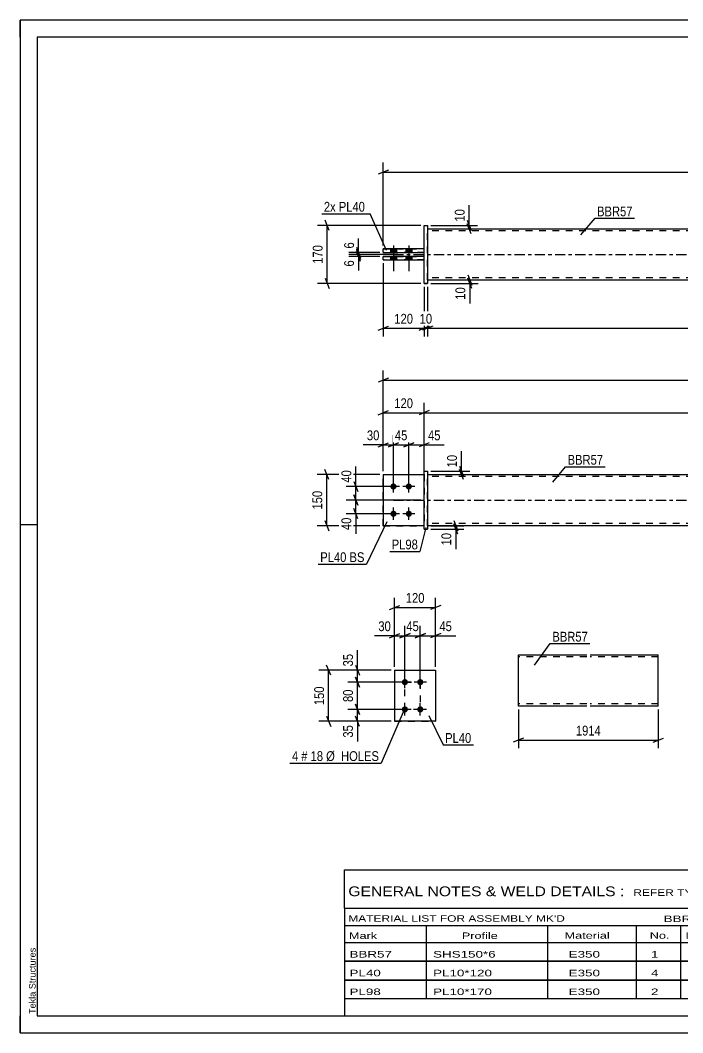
# Model space of a CAD drawing. Header units: millimetres. Extents: x 0 to 420, y 0 to 297.
# Drawn here: x 0 to 194.2, y 0 to 297 of the extents above; entities that cross this region are included whole.
import ezdxf

# ---------------------------------------------------------------- set-up
doc = ezdxf.new("R2010")
doc.units = ezdxf.units.MM
doc.linetypes.add('DXK_LINE_DOT2', pattern=[3.9198, 1.9599, -1.9599])
doc.linetypes.add('DXK_LINE_DOT3', pattern=[5.9187, 2.979, -0.9799, 0.9799, -0.9799])
doc.styles.add('Arial', font='ARIAL.TTF', dxfattribs={"height": 0.2})
doc.styles.add('Arial Narrow', font='ARIALN.TTF', dxfattribs={"height": 0.2})

# ---------------------------------------------------------------- blocks, each defined once
blk = doc.blocks.new('Unknown-580605349-1163')
at = {"color": 5, "linetype": 'Continuous'}
for p, q in [((420, 297), (0, 297)), ((0, 297), (0, 0)), ((0, 292), (0, 297)), ((415, 292), (5, 292)), ((5, 292), (5, 5)), ((5, 149), (0, 149)), ((0, 0), (0, 5)), ((5, 5), (415, 5)), ((0, 0), (420, 0))]:
    blk.add_line(p, q, dxfattribs=at)
at = {"color": 174, "linetype": 'Continuous', "style": 'Arial'}
blk.add_text('Tekla Structures', height=1.9102, rotation=90, dxfattribs=at).set_placement((4.5, 5.5))
blk = doc.blocks.new('Part-580605349-1818 - 1791')
at = {"color": 2, "linetype": 'Continuous'}
for p, q in [((118.38, 164.74), (119.38, 164.74)), ((118.38, 147.74), (118.38, 164.74)), ((119.38, 164.74), (119.38, 164.74)), ((119.38, 164.74), (119.38, 147.74)), ((118.38, 147.74), (119.38, 147.74))]:
    blk.add_line(p, q, dxfattribs=at)
at = {"color": 7, "linetype": 'DXK_LINE_DOT2'}
for p, q in [((118.38, 164.74), (119.38, 164.74)), ((119.38, 147.74), (118.38, 147.74)), ((118.38, 147.74), (118.38, 147.74)), ((119.38, 147.74), (119.38, 147.74))]:
    blk.add_line(p, q, dxfattribs=at)
blk = doc.blocks.new('Part-580605349-1808 - 1791')
at = {"color": 2, "linetype": 'Continuous'}
for p, q in [((106.38, 163.74), (118.38, 163.74)), ((106.38, 163.74), (106.38, 148.74)), ((118.38, 148.74), (106.38, 148.74)), ((106.38, 148.74), (106.38, 148.74))]:
    blk.add_line(p, q, dxfattribs=at)
at = {"color": 7, "linetype": 'DXK_LINE_DOT2'}
for p, q in [((106.38, 163.74), (118.38, 163.74)), ((118.38, 163.74), (118.38, 163.74)), ((118.38, 163.74), (118.38, 148.74)), ((106.38, 148.74), (118.38, 148.74)), ((106.38, 148.74), (106.38, 148.74))]:
    blk.add_line(p, q, dxfattribs=at)
blk = doc.blocks.new('Part-580605349-1813 - 1791')
at = {"color": 7, "linetype": 'DXK_LINE_DOT2'}
for p, q in [((106.38, 163.74), (118.38, 163.74)), ((106.38, 163.74), (118.38, 163.74)), ((106.38, 148.74), (106.38, 163.74)), ((118.38, 163.74), (118.38, 163.74)), ((118.38, 163.74), (118.38, 148.74)), ((106.38, 148.74), (118.38, 148.74)), ((118.38, 148.74), (106.38, 148.74)), ((106.38, 148.74), (106.38, 148.74))]:
    blk.add_line(p, q, dxfattribs=at)
blk = doc.blocks.new('Part-580605349-1828 - 1791')
at = {"color": 2, "linetype": 'Continuous'}
for p, q in [((119.38, 163.74), (310.8, 163.74)), ((310.8, 148.74), (119.38, 148.74))]:
    blk.add_line(p, q, dxfattribs=at)
at = {"color": 7, "linetype": 'DXK_LINE_DOT2'}
for p, q in [((119.38, 148.74), (119.38, 163.74)), ((310.8, 148.74), (310.8, 163.74)), ((310.8, 163.14), (119.38, 163.14)), ((310.8, 149.34), (119.38, 149.34))]:
    blk.add_line(p, q, dxfattribs=at)
at = {"color": 7, "linetype": 'DXK_LINE_DOT3'}
blk.add_line((109.38, 156.24), (320.8, 156.24), dxfattribs=at)
blk = doc.blocks.new('Bolt-580605349-1840 - 1791')
at = {"linetype": 'Continuous'}
for points in [[(109.38, 159.34), (109.19, 159.36), (109.01, 159.41), (108.85, 159.51), (108.71, 159.63), (108.6, 159.79), (108.52, 159.96), (108.48, 160.14), (108.48, 160.33), (108.52, 160.51), (108.6, 160.69), (108.71, 160.84), (108.85, 160.96), (109.01, 161.06), (109.19, 161.12), (109.38, 161.14), (109.56, 161.12), (109.74, 161.06), (109.91, 160.96), (110.05, 160.84), (110.16, 160.69), (110.23, 160.51), (110.27, 160.33), (110.27, 160.14), (110.23, 159.96), (110.16, 159.79), (110.05, 159.63), (109.91, 159.51), (109.74, 159.41), (109.56, 159.36)], [(113.88, 159.34), (113.69, 159.36), (113.51, 159.41), (113.35, 159.51), (113.21, 159.63), (113.1, 159.79), (113.02, 159.96), (112.98, 160.14), (112.98, 160.33), (113.02, 160.51), (113.1, 160.69), (113.21, 160.84), (113.35, 160.96), (113.51, 161.06), (113.69, 161.12), (113.88, 161.14), (114.06, 161.12), (114.24, 161.06), (114.41, 160.96), (114.55, 160.84), (114.66, 160.69), (114.73, 160.51), (114.77, 160.33), (114.77, 160.14), (114.73, 159.96), (114.66, 159.79), (114.55, 159.63), (114.41, 159.51), (114.24, 159.41), (114.06, 159.36)], [(109.38, 151.34), (109.19, 151.36), (109.01, 151.41), (108.85, 151.51), (108.71, 151.63), (108.6, 151.79), (108.52, 151.96), (108.48, 152.14), (108.48, 152.33), (108.52, 152.51), (108.6, 152.69), (108.71, 152.84), (108.85, 152.96), (109.01, 153.06), (109.19, 153.12), (109.38, 153.14), (109.56, 153.12), (109.74, 153.06), (109.91, 152.96), (110.05, 152.84), (110.16, 152.69), (110.23, 152.51), (110.27, 152.33), (110.27, 152.14), (110.23, 151.96), (110.16, 151.79), (110.05, 151.63), (109.91, 151.51), (109.74, 151.41), (109.56, 151.36)], [(113.88, 151.34), (113.69, 151.36), (113.51, 151.41), (113.35, 151.51), (113.21, 151.63), (113.1, 151.79), (113.02, 151.96), (112.98, 152.14), (112.98, 152.33), (113.02, 152.51), (113.1, 152.69), (113.21, 152.84), (113.35, 152.96), (113.51, 153.06), (113.69, 153.12), (113.88, 153.14), (114.06, 153.12), (114.24, 153.06), (114.41, 152.96), (114.55, 152.84), (114.66, 152.69), (114.73, 152.51), (114.77, 152.33), (114.77, 152.14), (114.73, 151.96), (114.66, 151.79), (114.55, 151.63), (114.41, 151.51), (114.24, 151.41), (114.06, 151.36)]]:
    blk.add_hatch(color=1, dxfattribs=at).paths.add_polyline_path(points)
at = {"color": 1, "linetype": 'Continuous'}
for p, q in [((109.38, 158.44), (109.38, 162.04)), ((113.88, 158.44), (113.88, 162.04)), ((111.18, 160.24), (107.58, 160.24)), ((115.68, 160.24), (112.08, 160.24)), ((111.18, 152.24), (107.58, 152.24)), ((109.38, 150.44), (109.38, 154.04)), ((115.68, 152.24), (112.08, 152.24)), ((113.88, 150.44), (113.88, 154.04))]:
    blk.add_line(p, q, dxfattribs=at)
blk = doc.blocks.new('Bolt-580605349-2132 - 2128')
at = {"linetype": 'Continuous'}
for points in [[(108.48, 228.91), (110.28, 228.91), (110.28, 229.91), (108.48, 229.91)], [(108.48, 228.91), (110.28, 228.91), (110.28, 229.91), (108.48, 229.91)], [(112.98, 228.91), (114.78, 228.91), (114.78, 229.91), (112.98, 229.91)], [(112.98, 228.91), (114.78, 228.91), (114.78, 229.91), (112.98, 229.91)], [(108.48, 226.71), (110.28, 226.71), (110.28, 227.71), (108.48, 227.71)], [(108.48, 226.71), (110.28, 226.71), (110.28, 227.71), (108.48, 227.71)], [(112.98, 226.71), (114.78, 226.71), (114.78, 227.71), (112.98, 227.71)], [(112.98, 226.71), (114.78, 226.71), (114.78, 227.71), (112.98, 227.71)]]:
    blk.add_hatch(color=1, dxfattribs=at).paths.add_polyline_path(points)
at = {"color": 1, "linetype": 'Continuous'}
for p, q in [((108.48, 229.91), (108.48, 228.91)), ((108.48, 229.91), (108.48, 228.91)), ((109.38, 230.91), (109.38, 223.41)), ((109.38, 230.91), (109.38, 223.41)), ((110.28, 229.91), (110.28, 228.91)), ((110.28, 229.91), (110.28, 228.91)), ((112.98, 229.91), (112.98, 228.91)), ((112.98, 229.91), (112.98, 228.91)), ((113.88, 230.91), (113.88, 223.41)), ((113.88, 230.91), (113.88, 223.41)), ((114.78, 229.91), (114.78, 228.91)), ((114.78, 229.91), (114.78, 228.91)), ((108.48, 227.71), (108.48, 226.71)), ((108.48, 227.71), (108.48, 226.71)), ((110.28, 227.71), (110.28, 226.71)), ((110.28, 227.71), (110.28, 226.71)), ((112.98, 227.71), (112.98, 226.71)), ((112.98, 227.71), (112.98, 226.71)), ((114.78, 227.71), (114.78, 226.71)), ((114.78, 227.71), (114.78, 226.71))]:
    blk.add_line(p, q, dxfattribs=at)
blk = doc.blocks.new('Part-580605349-2138 - 2128')
at = {"color": 2, "linetype": 'Continuous'}
for p, q in [((119.38, 235.81), (310.8, 235.81)), ((119.38, 220.81), (310.8, 220.81))]:
    blk.add_line(p, q, dxfattribs=at)
at = {"color": 7, "linetype": 'DXK_LINE_DOT2'}
for p, q in [((119.38, 220.81), (119.38, 235.81)), ((310.8, 235.21), (119.38, 235.21)), ((310.8, 235.81), (310.8, 220.81)), ((310.8, 221.41), (119.38, 221.41))]:
    blk.add_line(p, q, dxfattribs=at)
at = {"color": 7, "linetype": 'DXK_LINE_DOT3'}
blk.add_line((109.38, 228.31), (320.8, 228.31), dxfattribs=at)
blk = doc.blocks.new('Part-580605349-2144 - 2128')
at = {"color": 2, "linetype": 'Continuous'}
for p, q in [((118.38, 227.71), (106.38, 227.71)), ((106.38, 226.71), (106.38, 227.71)), ((106.38, 226.71), (118.38, 226.71)), ((106.38, 226.71), (106.38, 226.71))]:
    blk.add_line(p, q, dxfattribs=at)
at = {"color": 7, "linetype": 'DXK_LINE_DOT2'}
for p, q in [((106.38, 227.71), (118.38, 227.71)), ((118.38, 226.71), (106.38, 226.71)), ((118.38, 226.71), (118.38, 227.71))]:
    blk.add_line(p, q, dxfattribs=at)
blk = doc.blocks.new('Part-580605349-2149 - 2128')
at = {"color": 2, "linetype": 'Continuous'}
for p, q in [((118.38, 229.91), (106.38, 229.91)), ((106.38, 228.91), (106.38, 229.91)), ((106.38, 228.91), (118.38, 228.91)), ((106.38, 228.91), (106.38, 228.91))]:
    blk.add_line(p, q, dxfattribs=at)
at = {"color": 7, "linetype": 'DXK_LINE_DOT2'}
for p, q in [((106.38, 229.91), (118.38, 229.91)), ((118.38, 228.91), (106.38, 228.91)), ((118.38, 228.91), (118.38, 229.91))]:
    blk.add_line(p, q, dxfattribs=at)
blk = doc.blocks.new('Part-580605349-2150 - 2128')
at = {"color": 2, "linetype": 'Continuous'}
for p, q in [((118.38, 236.81), (119.38, 236.81)), ((118.38, 219.81), (118.38, 236.81)), ((119.38, 236.81), (119.38, 236.81)), ((119.38, 236.81), (119.38, 219.81)), ((119.38, 219.81), (118.38, 219.81)), ((118.38, 219.81), (118.38, 219.81))]:
    blk.add_line(p, q, dxfattribs=at)
at = {"color": 7, "linetype": 'DXK_LINE_DOT2'}
for p, q in [((118.38, 236.81), (119.38, 236.81)), ((118.38, 219.81), (119.38, 219.81)), ((118.38, 219.81), (118.38, 219.81))]:
    blk.add_line(p, q, dxfattribs=at)
blk = doc.blocks.new('Bolt-580605349-1444 - 1410')
at = {"linetype": 'Continuous'}
for points in [[(112.73, 103.75), (112.92, 103.73), (113.09, 103.67), (113.26, 103.58), (113.4, 103.45), (113.51, 103.3), (113.58, 103.13), (113.62, 102.94), (113.62, 102.75), (113.58, 102.57), (113.51, 102.4), (113.4, 102.24), (113.26, 102.12), (113.09, 102.02), (112.92, 101.97), (112.73, 101.95), (112.54, 101.97), (112.36, 102.02), (112.2, 102.12), (112.06, 102.24), (111.95, 102.4), (111.87, 102.57), (111.83, 102.75), (111.83, 102.94), (111.87, 103.13), (111.95, 103.3), (112.06, 103.45), (112.2, 103.58), (112.36, 103.67), (112.54, 103.73)], [(117.23, 103.75), (117.42, 103.73), (117.59, 103.67), (117.76, 103.58), (117.9, 103.45), (118.01, 103.3), (118.08, 103.13), (118.12, 102.94), (118.12, 102.75), (118.08, 102.57), (118.01, 102.4), (117.9, 102.24), (117.76, 102.12), (117.59, 102.02), (117.42, 101.97), (117.23, 101.95), (117.04, 101.97), (116.86, 102.02), (116.7, 102.12), (116.56, 102.24), (116.45, 102.4), (116.37, 102.57), (116.33, 102.75), (116.33, 102.94), (116.37, 103.13), (116.45, 103.3), (116.56, 103.45), (116.7, 103.58), (116.86, 103.67), (117.04, 103.73)], [(112.73, 95.75), (112.92, 95.73), (113.09, 95.67), (113.26, 95.58), (113.4, 95.45), (113.51, 95.3), (113.58, 95.13), (113.62, 94.94), (113.62, 94.75), (113.58, 94.57), (113.51, 94.4), (113.4, 94.24), (113.26, 94.12), (113.09, 94.02), (112.92, 93.97), (112.73, 93.95), (112.54, 93.97), (112.36, 94.02), (112.2, 94.12), (112.06, 94.24), (111.95, 94.4), (111.87, 94.57), (111.83, 94.75), (111.83, 94.94), (111.87, 95.13), (111.95, 95.3), (112.06, 95.45), (112.2, 95.58), (112.36, 95.67), (112.54, 95.73)], [(117.23, 95.75), (117.42, 95.73), (117.59, 95.67), (117.76, 95.58), (117.9, 95.45), (118.01, 95.3), (118.08, 95.13), (118.12, 94.94), (118.12, 94.75), (118.08, 94.57), (118.01, 94.4), (117.9, 94.24), (117.76, 94.12), (117.59, 94.02), (117.42, 93.97), (117.23, 93.95), (117.04, 93.97), (116.86, 94.02), (116.7, 94.12), (116.56, 94.24), (116.45, 94.4), (116.37, 94.57), (116.33, 94.75), (116.33, 94.94), (116.37, 95.13), (116.45, 95.3), (116.56, 95.45), (116.7, 95.58), (116.86, 95.67), (117.04, 95.73)]]:
    blk.add_hatch(color=1, dxfattribs=at).paths.add_polyline_path(points)
at = {"color": 1, "linetype": 'Continuous'}
for p, q in [((112.73, 101.05), (112.73, 104.65)), ((117.23, 101.05), (117.23, 104.65)), ((114.53, 102.85), (110.93, 102.85)), ((119.03, 102.85), (115.43, 102.85)), ((112.73, 93.05), (112.73, 96.65)), ((117.23, 93.05), (117.23, 96.65)), ((114.53, 94.85), (110.93, 94.85)), ((119.03, 94.85), (115.43, 94.85))]:
    blk.add_line(p, q, dxfattribs=at)
blk = doc.blocks.new('Part-580605349-1459 - 1410')
at = {"color": 2, "linetype": 'Continuous'}
for p, q in [((109.73, 106.35), (121.73, 106.35)), ((109.73, 106.35), (109.73, 91.35)), ((121.73, 106.35), (121.73, 106.35)), ((121.73, 106.35), (121.73, 91.35)), ((121.73, 91.35), (109.73, 91.35)), ((109.73, 91.35), (109.73, 91.35))]:
    blk.add_line(p, q, dxfattribs=at)
at = {"color": 7, "linetype": 'DXK_LINE_DOT2'}
for p, q in [((109.73, 106.35), (121.73, 106.35)), ((121.73, 106.35), (121.73, 106.35)), ((109.73, 91.35), (121.73, 91.35))]:
    blk.add_line(p, q, dxfattribs=at)
blk = doc.blocks.new('Part-580605349-1275 - 1255')
at = {"color": 2, "linetype": 'Continuous'}
for p, q in [((146.01, 95.93), (146.01, 110.84)), ((146.01, 110.84), (166.01, 110.84)), ((167.01, 110.84), (187.01, 110.84)), ((187.01, 95.84), (187.01, 110.84)), ((146.01, 95.84), (146.01, 95.93)), ((166.01, 95.84), (146.01, 95.84)), ((187.01, 95.84), (167.01, 95.84))]:
    blk.add_line(p, q, dxfattribs=at)
at = {"color": 7, "linetype": 'DXK_LINE_DOT2'}
for p, q in [((166.01, 110.24), (146.01, 110.24)), ((187.01, 110.24), (167.01, 110.24)), ((146.01, 96.44), (146.01, 96.49)), ((166.01, 96.44), (146.01, 96.44)), ((187.01, 96.44), (167.01, 96.44)), ((187.01, 96.44), (187.01, 96.49))]:
    blk.add_line(p, q, dxfattribs=at)
blk = doc.blocks.new('Rectangle-580605349-1568 - 1410')
at = {"color": 1, "linetype": 'DXK_LINE_DOT2'}
blk.add_lwpolyline([(112.73, 102.85), (117.23, 102.85), (117.23, 94.85), (112.73, 94.85), (112.73, 102.85)], close=True, dxfattribs=at)
blk = doc.blocks.new('StraightDimension-580605349-2071 - 1791')
at = {"color": 7, "linetype": 'Continuous'}
for p, q in [((120.38, 148.74), (130.05, 148.74)), ((127.05, 150.24), (128.25, 147.24)), ((128.25, 146.24), (127.05, 149.24)), ((127.65, 147.74), (127.65, 148.74)), ((120.38, 147.74), (130.05, 147.74))]:
    blk.add_line(p, q, dxfattribs=at)
at = {"color": 0}
blk.add_wipeout([(126.9, 147.21), (122.7, 147.21), (122.7, 142.35), (126.9, 142.35)], dxfattribs=at)
at = {"color": 7, "linetype": 'Continuous'}
blk.add_line((127.65, 147.74), (127.65, 141.83), dxfattribs=at)
blk.add_line((127.65, 147.74), (127.65, 141.83), dxfattribs=at)
at = {"color": 3, "style": 'Arial Narrow'}
blk.add_text('10', height=2.863, rotation=90.0002, dxfattribs=at).set_placement((126.3, 142.95))
blk = doc.blocks.new('StraightDimension-580605349-2015 - 1791')
at = {"color": 7, "linetype": 'Continuous'}
for p, q in [((113.88, 161.24), (113.88, 175.31)), ((118.38, 164.74), (118.38, 175.31)), ((112.38, 171.86), (115.38, 173.06)), ((113.88, 172.46), (118.38, 172.46)), ((119.88, 173.06), (116.88, 171.86))]:
    blk.add_line(p, q, dxfattribs=at)
at = {"color": 0}
blk.add_wipeout([(123.76, 173.21), (123.76, 177.41), (118.9, 177.41), (118.9, 173.21)], dxfattribs=at)
at = {"color": 7, "linetype": 'Continuous'}
blk.add_line((118.38, 172.46), (124.28, 172.46), dxfattribs=at)
blk.add_line((118.38, 172.46), (124.28, 172.46), dxfattribs=at)
at = {"color": 3, "style": 'Arial Narrow'}
blk.add_text('45', height=2.863, dxfattribs=at).set_placement((119.5, 173.81))
blk = doc.blocks.new('StraightDimension-580605349-1951 - 1791')
at = {"color": 7, "linetype": 'Continuous'}
for p, q in [((118.38, 157.24), (118.38, 184.73)), ((311.8, 164.74), (311.8, 184.73)), ((119.88, 182.48), (116.88, 181.28)), ((118.38, 181.88), (311.8, 181.88)), ((310.3, 181.28), (313.3, 182.48))]:
    blk.add_line(p, q, dxfattribs=at)
at = {"color": 0}
blk.add_wipeout([(219.35, 182.63), (219.35, 186.83), (210.83, 186.83), (210.83, 182.63)], dxfattribs=at)
at = {"color": 3, "style": 'Arial Narrow'}
blk.add_text('1934', height=2.863, dxfattribs=at).set_placement((211.43, 183.23))
blk = doc.blocks.new('StraightDimension-580605349-1936 - 1791')
at = {"color": 7, "linetype": 'Continuous'}
for p, q in [((106.38, 164.74), (106.38, 184.73)), ((118.38, 157.24), (118.38, 184.73)), ((104.88, 181.28), (107.88, 182.48)), ((106.38, 181.88), (118.38, 181.88)), ((119.88, 182.48), (116.88, 181.28))]:
    blk.add_line(p, q, dxfattribs=at)
at = {"color": 0}
blk.add_wipeout([(115.72, 182.63), (115.72, 186.83), (109.03, 186.83), (109.03, 182.63)], dxfattribs=at)
at = {"color": 3, "style": 'Arial Narrow'}
blk.add_text('120', height=2.863, dxfattribs=at).set_placement((109.63, 183.23))
blk = doc.blocks.new('StraightDimension-580605349-1897 - 1791')
at = {"color": 7, "linetype": 'Continuous'}
for p, q in [((106.38, 164.74), (106.38, 194.24)), ((323.8, 164.74), (323.8, 194.24)), ((107.88, 191.99), (104.88, 190.79)), ((106.38, 191.39), (323.8, 191.39)), ((322.3, 190.79), (325.3, 191.99))]:
    blk.add_line(p, q, dxfattribs=at)
at = {"color": 0}
blk.add_wipeout([(219.35, 192.14), (219.35, 196.34), (210.83, 196.34), (210.83, 192.14)], dxfattribs=at)
at = {"color": 3, "style": 'Arial Narrow'}
blk.add_text('2174', height=2.863, dxfattribs=at).set_placement((211.43, 192.74))
blk = doc.blocks.new('StraightDimension-580605349-2032 - 1791')
at = {"color": 7, "linetype": 'Continuous'}
for p, q in [((105.38, 163.74), (86.99, 163.74)), ((90.44, 162.24), (89.24, 165.24)), ((89.84, 148.74), (89.84, 163.74)), ((105.38, 148.74), (86.99, 148.74)), ((89.24, 150.24), (90.44, 147.24))]:
    blk.add_line(p, q, dxfattribs=at)
at = {"color": 0}
blk.add_wipeout([(89.09, 159.58), (84.89, 159.58), (84.89, 152.89), (89.09, 152.89)], dxfattribs=at)
at = {"color": 3, "style": 'Arial Narrow'}
blk.add_text('150', height=2.863, rotation=90.0002, dxfattribs=at).set_placement((88.49, 153.49))
blk = doc.blocks.new('StraightDimension-580605349-1842 - 1791')
at = {"color": 7, "linetype": 'Continuous'}
for p, q in [((120.38, 164.74), (131.72, 164.74)), ((120.38, 163.74), (131.72, 163.74)), ((128.72, 166.24), (129.92, 163.24)), ((129.92, 162.24), (128.72, 165.24)), ((129.32, 163.74), (129.32, 164.74))]:
    blk.add_line(p, q, dxfattribs=at)
at = {"color": 0}
blk.add_wipeout([(128.57, 170.12), (124.37, 170.12), (124.37, 165.26), (128.57, 165.26)], dxfattribs=at)
at = {"color": 7, "linetype": 'Continuous'}
blk.add_line((129.32, 164.74), (129.32, 170.64), dxfattribs=at)
blk.add_line((129.32, 164.74), (129.32, 170.64), dxfattribs=at)
at = {"color": 3, "style": 'Arial Narrow'}
blk.add_text('10', height=2.863, rotation=90.0002, dxfattribs=at).set_placement((127.97, 165.86))
blk = doc.blocks.new('StraightDimension-580605349-1986 - 1791')
at = {"color": 7, "linetype": 'Continuous'}
for p, q in [((106.38, 164.74), (106.38, 175.31)), ((109.38, 161.24), (109.38, 175.31)), ((104.88, 171.86), (107.88, 173.06)), ((106.38, 172.46), (109.38, 172.46)), ((110.88, 173.06), (107.88, 171.86))]:
    blk.add_line(p, q, dxfattribs=at)
at = {"color": 0}
blk.add_wipeout([(105.85, 173.21), (105.85, 177.41), (101, 177.41), (101, 173.21)], dxfattribs=at)
at = {"color": 7, "linetype": 'Continuous'}
blk.add_line((106.38, 172.46), (100.47, 172.46), dxfattribs=at)
blk.add_line((106.38, 172.46), (100.47, 172.46), dxfattribs=at)
at = {"color": 3, "style": 'Arial Narrow'}
blk.add_text('30', height=2.863, dxfattribs=at).set_placement((101.6, 173.81))
blk = doc.blocks.new('StraightDimension-580605349-2002 - 1791')
at = {"color": 7, "linetype": 'Continuous'}
for p, q in [((109.38, 161.24), (109.38, 175.31)), ((113.88, 161.24), (113.88, 175.31)), ((107.88, 171.86), (110.88, 173.06)), ((109.38, 172.46), (113.88, 172.46)), ((115.38, 173.06), (112.38, 171.86))]:
    blk.add_line(p, q, dxfattribs=at)
at = {"color": 0}
blk.add_wipeout([(114.05, 173.21), (114.05, 177.41), (109.2, 177.41), (109.2, 173.21)], dxfattribs=at)
at = {"color": 3, "style": 'Arial Narrow'}
blk.add_text('45', height=2.863, dxfattribs=at).set_placement((109.8, 173.81))
blk = doc.blocks.new('StraightDimension-580605349-2052 - 1791')
at = {"color": 7, "linetype": 'Continuous'}
for p, q in [((97.75, 157.74), (98.95, 154.74)), ((117.38, 156.24), (95.5, 156.24)), ((98.35, 152.24), (98.35, 156.24)), ((108.38, 152.24), (95.5, 152.24)), ((98.95, 150.74), (97.75, 153.74))]:
    blk.add_line(p, q, dxfattribs=at)
at = {"color": 0}
blk.add_wipeout([(97.6, 151.71), (93.4, 151.71), (93.4, 146.85), (97.6, 146.85)], dxfattribs=at)
at = {"color": 7, "linetype": 'Continuous'}
blk.add_line((98.35, 152.24), (98.35, 146.33), dxfattribs=at)
blk.add_line((98.35, 152.24), (98.35, 146.33), dxfattribs=at)
at = {"color": 3, "style": 'Arial Narrow'}
blk.add_text('40', height=2.863, rotation=90.0002, dxfattribs=at).set_placement((97, 147.45))
blk = doc.blocks.new('StraightDimension-580605349-2061 - 1791')
at = {"color": 7, "linetype": 'Continuous'}
for p, q in [((97.75, 161.74), (98.95, 158.74)), ((108.38, 160.24), (95.5, 160.24)), ((98.95, 154.74), (97.75, 157.74)), ((98.35, 156.24), (98.35, 160.24)), ((117.38, 156.24), (95.5, 156.24))]:
    blk.add_line(p, q, dxfattribs=at)
at = {"color": 0}
blk.add_wipeout([(97.6, 165.62), (93.4, 165.62), (93.4, 160.76), (97.6, 160.76)], dxfattribs=at)
at = {"color": 7, "linetype": 'Continuous'}
blk.add_line((98.35, 160.24), (98.35, 166.14), dxfattribs=at)
blk.add_line((98.35, 160.24), (98.35, 166.14), dxfattribs=at)
at = {"color": 3, "style": 'Arial Narrow'}
blk.add_text('40', height=2.863, rotation=90.0002, dxfattribs=at).set_placement((97, 161.36))
blk = doc.blocks.new('StraightDimension-580605349-2196 - 2128')
at = {"color": 7, "linetype": 'Continuous'}
for p, q in [((119.38, 218.81), (119.38, 204.26)), ((310.8, 218.81), (310.8, 204.26)), ((120.88, 207.26), (117.88, 206.06)), ((119.38, 206.66), (310.8, 206.66)), ((309.3, 206.06), (312.3, 207.26))]:
    blk.add_line(p, q, dxfattribs=at)
at = {"color": 0}
blk.add_wipeout([(219.35, 207.41), (219.35, 211.61), (210.83, 211.61), (210.83, 207.41)], dxfattribs=at)
at = {"color": 3, "style": 'Arial Narrow'}
blk.add_text('1914', height=2.863, dxfattribs=at).set_placement((211.43, 208.01))
blk = doc.blocks.new('StraightDimension-580605349-2213 - 2128')
at = {"color": 7, "linetype": 'Continuous'}
for p, q in [((106.38, 225.71), (106.38, 204.26)), ((118.38, 218.81), (118.38, 204.26)), ((104.88, 206.06), (107.88, 207.26)), ((106.38, 206.66), (118.38, 206.66)), ((119.88, 207.26), (116.88, 206.06))]:
    blk.add_line(p, q, dxfattribs=at)
at = {"color": 0}
blk.add_wipeout([(115.72, 207.41), (115.72, 211.61), (109.03, 211.61), (109.03, 207.41)], dxfattribs=at)
at = {"color": 3, "style": 'Arial Narrow'}
blk.add_text('120', height=2.863, dxfattribs=at).set_placement((109.63, 208.01))
blk = doc.blocks.new('StraightDimension-580605349-2162 - 2128')
at = {"color": 7, "linetype": 'Continuous'}
for p, q in [((120.38, 220.81), (134.16, 220.81)), ((120.38, 219.81), (134.16, 219.81)), ((131.16, 222.31), (132.36, 219.31)), ((132.36, 218.31), (131.16, 221.31)), ((131.76, 219.81), (131.76, 220.81))]:
    blk.add_line(p, q, dxfattribs=at)
at = {"color": 0}
blk.add_wipeout([(131.01, 219.29), (126.81, 219.29), (126.81, 214.43), (131.01, 214.43)], dxfattribs=at)
at = {"color": 7, "linetype": 'Continuous'}
blk.add_line((131.76, 219.81), (131.76, 213.9), dxfattribs=at)
blk.add_line((131.76, 219.81), (131.76, 213.9), dxfattribs=at)
at = {"color": 3, "style": 'Arial Narrow'}
blk.add_text('10', height=2.863, rotation=90.0002, dxfattribs=at).set_placement((130.41, 215.03))
blk = doc.blocks.new('StraightDimension-580605349-2172 - 2128')
at = {"color": 7, "linetype": 'Continuous'}
for p, q in [((90.55, 235.31), (89.35, 238.31)), ((117.38, 236.81), (87.1, 236.81)), ((89.95, 219.81), (89.95, 236.81)), ((117.38, 219.81), (87.1, 219.81)), ((89.35, 221.31), (90.55, 218.31))]:
    blk.add_line(p, q, dxfattribs=at)
at = {"color": 0}
blk.add_wipeout([(89.2, 231.65), (85, 231.65), (85, 224.97), (89.2, 224.97)], dxfattribs=at)
at = {"color": 3, "style": 'Arial Narrow'}
blk.add_text('170', height=2.863, rotation=90.0002, dxfattribs=at).set_placement((88.6, 225.57))
blk = doc.blocks.new('StraightDimension-580605349-2185 - 2128')
at = {"color": 7, "linetype": 'Continuous'}
for p, q in [((107.88, 253.03), (104.88, 251.83)), ((106.38, 230.91), (106.38, 255.28)), ((322.3, 251.83), (325.3, 253.03)), ((323.8, 230.91), (323.8, 255.28)), ((106.38, 252.43), (323.8, 252.43))]:
    blk.add_line(p, q, dxfattribs=at)
at = {"color": 0}
blk.add_wipeout([(219.35, 253.18), (219.35, 257.38), (210.83, 257.38), (210.83, 253.18)], dxfattribs=at)
at = {"color": 3, "style": 'Arial Narrow'}
blk.add_text('2174', height=2.863, dxfattribs=at).set_placement((211.43, 253.78))
blk = doc.blocks.new('StraightDimension-580605349-2204 - 2128')
at = {"color": 7, "linetype": 'Continuous'}
for p, q in [((118.38, 218.81), (118.38, 204.26)), ((119.38, 218.81), (119.38, 204.26)), ((116.88, 206.06), (119.88, 207.26)), ((120.88, 207.26), (117.88, 206.06)), ((118.38, 206.66), (119.38, 206.66))]:
    blk.add_line(p, q, dxfattribs=at)
at = {"color": 0}
blk.add_wipeout([(121.3, 207.41), (121.3, 211.61), (116.45, 211.61), (116.45, 207.41)], dxfattribs=at)
at = {"color": 3, "style": 'Arial Narrow'}
blk.add_text('10', height=2.863, dxfattribs=at).set_placement((117.05, 208.01))
blk = doc.blocks.new('StraightDimension-580605349-2253 - 2128')
at = {"color": 7, "linetype": 'Continuous'}
for p, q in [((130.98, 238.31), (132.18, 235.31)), ((120.38, 236.81), (133.98, 236.81)), ((120.38, 235.81), (133.98, 235.81)), ((132.18, 234.31), (130.98, 237.31)), ((131.58, 235.81), (131.58, 236.81))]:
    blk.add_line(p, q, dxfattribs=at)
at = {"color": 0}
blk.add_wipeout([(130.83, 242.19), (126.63, 242.19), (126.63, 237.34), (130.83, 237.34)], dxfattribs=at)
at = {"color": 7, "linetype": 'Continuous'}
blk.add_line((131.58, 236.81), (131.58, 242.72), dxfattribs=at)
blk.add_line((131.58, 236.81), (131.58, 242.72), dxfattribs=at)
at = {"color": 3, "style": 'Arial Narrow'}
blk.add_text('10', height=2.863, rotation=90.0002, dxfattribs=at).set_placement((130.23, 237.94))
blk = doc.blocks.new('StraightDimension-580605349-2293 - 2128')
at = {"color": 7, "linetype": 'Continuous'}
for p, q in [((105.38, 228.91), (96.31, 228.91)), ((98.56, 230.41), (99.76, 227.41)), ((99.76, 226.81), (98.56, 229.81)), ((99.16, 228.31), (99.16, 228.91)), ((110.63, 228.31), (96.31, 228.31))]:
    blk.add_line(p, q, dxfattribs=at)
at = {"color": 0}
blk.add_wipeout([(98.41, 232.46), (94.21, 232.46), (94.21, 229.44), (98.41, 229.44)], dxfattribs=at)
at = {"color": 7, "linetype": 'Continuous'}
blk.add_line((99.16, 228.91), (99.16, 232.99), dxfattribs=at)
blk.add_line((99.16, 228.91), (99.16, 232.99), dxfattribs=at)
at = {"color": 3, "style": 'Arial Narrow'}
blk.add_text('6', height=2.86, rotation=90.0002, dxfattribs=at).set_placement((97.81, 230.04))
blk = doc.blocks.new('StraightDimension-580605349-2303 - 2128')
at = {"color": 7, "linetype": 'Continuous'}
for p, q in [((98.56, 229.81), (99.76, 226.81)), ((99.76, 226.21), (98.56, 229.21)), ((110.63, 228.31), (96.31, 228.31)), ((105.38, 227.71), (96.31, 227.71)), ((99.16, 227.71), (99.16, 228.31))]:
    blk.add_line(p, q, dxfattribs=at)
at = {"color": 0}
blk.add_wipeout([(98.41, 227.19), (94.21, 227.19), (94.21, 224.16), (98.41, 224.16)], dxfattribs=at)
at = {"color": 7, "linetype": 'Continuous'}
blk.add_line((99.16, 227.71), (99.16, 223.63), dxfattribs=at)
blk.add_line((99.16, 227.71), (99.16, 223.63), dxfattribs=at)
at = {"color": 3, "style": 'Arial Narrow'}
blk.add_text('6', height=2.86, rotation=90.0002, dxfattribs=at).set_placement((97.81, 224.76))
blk = doc.blocks.new('StraightDimension-580605349-1491 - 1410')
at = {"color": 7, "linetype": 'Continuous'}
for p, q in [((112.73, 103.85), (112.73, 119.32)), ((117.23, 103.85), (117.23, 119.32)), ((111.23, 115.87), (114.23, 117.07)), ((112.73, 116.47), (117.23, 116.47)), ((118.73, 117.07), (115.73, 115.87))]:
    blk.add_line(p, q, dxfattribs=at)
at = {"color": 0}
blk.add_wipeout([(117.41, 117.22), (117.41, 121.42), (112.55, 121.42), (112.55, 117.22)], dxfattribs=at)
at = {"color": 3, "style": 'Arial Narrow'}
blk.add_text('45', height=2.863, dxfattribs=at).set_placement((113.15, 117.82))
blk = doc.blocks.new('StraightDimension-580605349-1461 - 1410')
at = {"color": 7, "linetype": 'Continuous'}
for p, q in [((108.23, 124.17), (111.23, 125.37)), ((109.73, 107.35), (109.73, 127.62)), ((109.73, 124.77), (121.73, 124.77)), ((123.23, 125.37), (120.23, 124.17)), ((121.73, 107.35), (121.73, 127.62))]:
    blk.add_line(p, q, dxfattribs=at)
at = {"color": 0}
blk.add_wipeout([(119.07, 125.52), (119.07, 129.72), (112.39, 129.72), (112.39, 125.52)], dxfattribs=at)
at = {"color": 3, "style": 'Arial Narrow'}
blk.add_text('120', height=2.863, dxfattribs=at).set_placement((112.99, 126.12))
blk = doc.blocks.new('StraightDimension-580605349-1478 - 1410')
at = {"color": 7, "linetype": 'Continuous'}
for p, q in [((117.23, 103.85), (117.23, 119.32)), ((121.73, 107.35), (121.73, 119.32)), ((115.73, 115.87), (118.73, 117.07)), ((117.23, 116.47), (121.73, 116.47)), ((123.23, 117.07), (120.23, 115.87))]:
    blk.add_line(p, q, dxfattribs=at)
at = {"color": 0}
blk.add_wipeout([(127.11, 117.22), (127.11, 121.42), (122.25, 121.42), (122.25, 117.22)], dxfattribs=at)
at = {"color": 7, "linetype": 'Continuous'}
blk.add_line((121.73, 116.47), (127.63, 116.47), dxfattribs=at)
blk.add_line((121.73, 116.47), (127.63, 116.47), dxfattribs=at)
at = {"color": 3, "style": 'Arial Narrow'}
blk.add_text('45', height=2.863, dxfattribs=at).set_placement((122.85, 117.82))
blk = doc.blocks.new('StraightDimension-580605349-1501 - 1410')
at = {"color": 7, "linetype": 'Continuous'}
for p, q in [((109.73, 107.35), (109.73, 119.32)), ((112.73, 103.85), (112.73, 119.32)), ((108.23, 115.87), (111.23, 117.07)), ((109.73, 116.47), (112.73, 116.47)), ((114.23, 117.07), (111.23, 115.87))]:
    blk.add_line(p, q, dxfattribs=at)
at = {"color": 0}
blk.add_wipeout([(109.2, 117.22), (109.2, 121.42), (104.35, 121.42), (104.35, 117.22)], dxfattribs=at)
at = {"color": 7, "linetype": 'Continuous'}
blk.add_line((109.73, 116.47), (103.82, 116.47), dxfattribs=at)
blk.add_line((109.73, 116.47), (103.82, 116.47), dxfattribs=at)
at = {"color": 3, "style": 'Arial Narrow'}
blk.add_text('30', height=2.863, dxfattribs=at).set_placement((104.95, 117.82))
blk = doc.blocks.new('StraightDimension-580605349-1515 - 1410')
at = {"color": 7, "linetype": 'Continuous'}
for p, q in [((90.98, 104.85), (89.78, 107.85)), ((108.73, 106.35), (87.53, 106.35)), ((90.38, 91.35), (90.38, 106.35)), ((89.78, 92.85), (90.98, 89.85)), ((108.73, 91.35), (87.53, 91.35))]:
    blk.add_line(p, q, dxfattribs=at)
at = {"color": 0}
blk.add_wipeout([(89.63, 102.19), (85.43, 102.19), (85.43, 95.5), (89.63, 95.5)], dxfattribs=at)
at = {"color": 3, "style": 'Arial Narrow'}
blk.add_text('150', height=2.863, rotation=90.0002, dxfattribs=at).set_placement((89.03, 96.1))
blk = doc.blocks.new('StraightDimension-580605349-1532 - 1410')
at = {"color": 7, "linetype": 'Continuous'}
for p, q in [((98.24, 107.85), (99.44, 104.85)), ((108.73, 106.35), (95.99, 106.35)), ((99.44, 101.35), (98.24, 104.35)), ((98.84, 102.85), (98.84, 106.35)), ((111.73, 102.85), (95.99, 102.85))]:
    blk.add_line(p, q, dxfattribs=at)
at = {"color": 0}
blk.add_wipeout([(98.09, 111.73), (93.89, 111.73), (93.89, 106.87), (98.09, 106.87)], dxfattribs=at)
at = {"color": 7, "linetype": 'Continuous'}
blk.add_line((98.84, 106.35), (98.84, 112.25), dxfattribs=at)
blk.add_line((98.84, 106.35), (98.84, 112.25), dxfattribs=at)
at = {"color": 3, "style": 'Arial Narrow'}
blk.add_text('35', height=2.863, rotation=90.0002, dxfattribs=at).set_placement((97.49, 107.47))
blk = doc.blocks.new('StraightDimension-580605349-1545 - 1410')
at = {"color": 7, "linetype": 'Continuous'}
for p, q in [((98.24, 104.35), (99.44, 101.35)), ((111.73, 102.85), (95.99, 102.85)), ((98.84, 94.85), (98.84, 102.85)), ((99.44, 93.35), (98.24, 96.35)), ((111.73, 94.85), (95.99, 94.85))]:
    blk.add_line(p, q, dxfattribs=at)
at = {"color": 0}
blk.add_wipeout([(98.09, 101.28), (93.89, 101.28), (93.89, 96.42), (98.09, 96.42)], dxfattribs=at)
at = {"color": 3, "style": 'Arial Narrow'}
blk.add_text('80', height=2.863, rotation=90.0002, dxfattribs=at).set_placement((97.49, 97.02))
blk = doc.blocks.new('StraightDimension-580605349-1555 - 1410')
at = {"color": 7, "linetype": 'Continuous'}
for p, q in [((98.24, 96.35), (99.44, 93.35)), ((111.73, 94.85), (95.99, 94.85)), ((99.44, 89.85), (98.24, 92.85)), ((98.84, 91.35), (98.84, 94.85)), ((108.73, 91.35), (95.99, 91.35))]:
    blk.add_line(p, q, dxfattribs=at)
at = {"color": 0}
blk.add_wipeout([(98.09, 90.82), (93.89, 90.82), (93.89, 85.97), (98.09, 85.97)], dxfattribs=at)
at = {"color": 7, "linetype": 'Continuous'}
blk.add_line((98.84, 91.35), (98.84, 85.44), dxfattribs=at)
blk.add_line((98.84, 91.35), (98.84, 85.44), dxfattribs=at)
at = {"color": 3, "style": 'Arial Narrow'}
blk.add_text('35', height=2.863, rotation=90.0002, dxfattribs=at).set_placement((97.49, 86.57))
blk = doc.blocks.new('StraightDimension-580605349-1353 - 1255')
at = {"color": 7, "linetype": 'Continuous'}
for p, q in [((146.01, 94.84), (146.01, 83.44)), ((187.01, 94.84), (187.01, 83.44)), ((147.51, 86.44), (144.51, 85.24)), ((185.51, 85.24), (188.51, 86.44)), ((146.01, 85.84), (187.01, 85.84))]:
    blk.add_line(p, q, dxfattribs=at)
at = {"color": 0}
blk.add_wipeout([(170.76, 86.59), (170.76, 90.79), (162.25, 90.79), (162.25, 86.59)], dxfattribs=at)
at = {"color": 3, "style": 'Arial Narrow'}
blk.add_text('1914', height=2.863, dxfattribs=at).set_placement((162.85, 87.19))
blk = doc.blocks.new('Unknown-580605349-3735')
at = {"color": 7, "linetype": 'Continuous'}
for p, q in [((95, 47.75), (255, 47.75)), ((95, 36.5), (95, 47.75)), ((255, 47.75), (255, 36.5)), ((95, 36.5), (255, 36.5)), ((95, 36.5), (95, 31.5)), ((255, 36.5), (255, 31.5)), ((95, 31.5), (255, 31.5)), ((95, 31.5), (95, 26.5)), ((119, 31.5), (119, 26.5)), ((154.5, 31.5), (154.5, 26.5)), ((180.5, 31.5), (180.5, 26.5)), ((193.5, 31.5), (193.5, 26.5)), ((211, 31.5), (211, 26.5)), ((233, 31.5), (233, 26.5)), ((255, 31.5), (255, 26.5)), ((95, 26.5), (255, 26.5)), ((95, 26.45), (95, 21.05)), ((95, 26.45), (255, 26.45)), ((119, 26.5), (119, 21)), ((154.5, 26.5), (154.5, 21)), ((180.5, 26.5), (180.5, 21)), ((193.5, 26.5), (193.5, 21)), ((211, 26.5), (211, 21)), ((233, 26.5), (233, 21)), ((255, 26.45), (255, 21.05)), ((95, 21.05), (255, 21.05)), ((95, 20.95), (95, 15.55)), ((95, 20.95), (255, 20.95)), ((119, 21), (119, 15.5)), ((154.5, 21), (154.5, 15.5)), ((180.5, 21), (180.5, 15.5)), ((193.5, 21), (193.5, 15.5)), ((211, 21), (211, 15.5)), ((233, 21), (233, 15.5)), ((255, 20.95), (255, 15.55)), ((95, 15.55), (255, 15.55)), ((95, 15.45), (95, 10.05)), ((95, 15.45), (255, 15.45)), ((119, 15.5), (119, 10)), ((154.5, 15.5), (154.5, 10)), ((180.5, 15.5), (180.5, 10)), ((193.5, 15.5), (193.5, 10)), ((211, 15.5), (211, 10)), ((233, 15.5), (233, 10)), ((255, 15.45), (255, 10.05)), ((95, 10.05), (255, 10.05)), ((95, 10), (255, 10)), ((95, 10), (95, 5)), ((211, 10), (211, 5)), ((233, 10), (233, 5)), ((255, 10), (255, 5)), ((95, 5), (255, 5))]:
    blk.add_line(p, q, dxfattribs=at)
at = {"color": 7, "style": 'Arial Narrow'}
for s, height, width, p in [('GENERAL NOTES & WELD DETAILS :', 2.8633, 1.4, (96.15, 40.06)), ('REFER TYP DRAWING TYP-01', 1.9089, 1.6, (179.7, 40.16)), ("MATERIAL LIST FOR ASSEMBLY MK'D", 1.9089, 1.6, (96.15, 32.56)), ('BBR57', 1.909, 1.794707, (188.57, 32.47)), ('1', 1.91, 1.794707, (217.08, 32.56)), ('No. Required', 1.9089, 1.6, (226.41, 32.56)), ('Mark', 1.909, 1.7, (96.34, 27.5)), ('Profile', 1.909, 1.7, (129.41, 27.5)), ('Material', 1.909, 1.7, (159.54, 27.56)), ('No.', 1.909, 1.7, (184.5, 27.56)), ('Length', 1.909, 1.7, (195, 27.56)), ('Area', 1.909, 1.7, (217.5, 27.56)), ('Weight', 1.909, 1.7, (237, 27.56))]:
    blk.add_text(s, height=height, dxfattribs=dict(at, width=width)).set_placement(p)
at = {"color": 7, "linetype": 'Continuous', "style": 'Arial Narrow'}
for s, height, width, p in [('BBR57', 1.909, 1.794707, (96.5, 22.06)), ('SHS150*6', 1.909, 1.794707, (121, 22.06)), ('E350', 1.909, 1.794707, (160.74, 22.06)), ('1', 1.91, 1.794707, (184.86, 22.06)), ('1914', 1.909, 1.794707, (197.58, 22.06)), ('1.2', 1.909, 1.794707, (221.32, 22.06)), ('51.9', 1.909, 1.794707, (240.14, 22.06)), ('PL40', 1.909, 1.794707, (96.5, 16.56)), ('PL10*120', 1.909, 1.794707, (121, 16.56)), ('E350', 1.909, 1.794707, (160.74, 16.56)), ('4', 1.91, 1.794707, (184.86, 16.56)), ('150', 1.909, 1.794707, (199.77, 16.56)), ('0.0', 1.909, 1.794707, (221.32, 16.56)), ('5.7', 1.909, 1.794707, (242.33, 16.56)), ('PL98', 1.909, 1.794707, (96.5, 11.06)), ('PL10*170', 1.909, 1.794707, (121, 11.06)), ('E350', 1.909, 1.794707, (160.74, 11.06)), ('2', 1.91, 1.794707, (184.86, 11.06)), ('170', 1.909, 1.794707, (199.77, 11.06)), ('0.1', 1.909, 1.794707, (221.32, 11.06)), ('4.5', 1.909, 1.794707, (242.33, 11.06)), ('Total', 1.909, 1.7, (197.33, 6.5)), ('1.4', 1.909, 1.794707, (220.83, 6.5)), ('62.1', 1.909, 1.794707, (240.14, 6.5))]:
    blk.add_text(s, height=height, dxfattribs=dict(at, width=width)).set_placement(p)
blk = doc.blocks.new('Mark-580605349-1814 - 1791')
at = {"color": 0}
blk.add_wipeout([(116.55, 141.79), (116.55, 144.79), (108.87, 144.79), (108.87, 141.79)], dxfattribs=at)
blk.add_wipeout([(116.55, 141.79), (116.55, 144.79), (108.87, 144.79), (108.87, 141.79)], dxfattribs=at)
at = {"color": 30, "linetype": 'Continuous'}
for p in [(118.91, 148.23), (108.27, 141.19)]:
    blk.add_line(p, (117.15, 141.19), dxfattribs=at)
at = {"color": 3, "style": 'Arial Narrow'}
blk.add_text('PL98', height=2.863, dxfattribs=at).set_placement((108.87, 141.79))
blk = doc.blocks.new('Mark-580605349-1824 - 1791')
at = {"color": 0}
blk.add_wipeout([(170.83, 166.63), (170.83, 169.63), (160.42, 169.63), (160.42, 166.63)], dxfattribs=at)
blk.add_wipeout([(170.83, 166.63), (170.83, 169.63), (160.42, 169.63), (160.42, 166.63)], dxfattribs=at)
at = {"color": 30, "linetype": 'Continuous'}
for p, q in [((156.13, 161.55), (159.82, 166.03)), ((159.82, 166.03), (171.43, 166.03))]:
    blk.add_line(p, q, dxfattribs=at)
at = {"color": 3, "style": 'Arial Narrow'}
blk.add_text('BBR57', height=2.863, dxfattribs=at).set_placement((160.42, 166.63))
blk = doc.blocks.new('MarkSet-580605349-2119 - 1791')
at = {"color": 0}
blk.add_wipeout([(95.59, 138.07), (95.59, 141.07), (87.92, 141.07), (87.92, 138.07)], dxfattribs=at)
blk.add_wipeout([(95.59, 138.07), (95.59, 141.07), (87.92, 141.07), (87.92, 138.07)], dxfattribs=at)
blk.add_wipeout([(100.88, 138.07), (100.88, 141.07), (96.49, 141.07), (96.49, 138.07)], dxfattribs=at)
blk.add_wipeout([(100.88, 138.07), (100.88, 141.07), (96.49, 141.07), (96.49, 138.07)], dxfattribs=at)
at = {"color": 30, "linetype": 'Continuous'}
for p in [(107.46, 149.86), (87.32, 137.47)]:
    blk.add_line(p, (101.48, 137.47), dxfattribs=at)
at = {"color": 3, "style": 'Arial Narrow'}
for s, p in [('PL40', (87.92, 138.07)), ('BS', (96.49, 138.07))]:
    blk.add_text(s, height=2.863, dxfattribs=at).set_placement(p)
blk = doc.blocks.new('Mark-580605349-2134 - 2128')
at = {"color": 0}
blk.add_wipeout([(179.46, 239.5), (179.46, 242.5), (169.05, 242.5), (169.05, 239.5)], dxfattribs=at)
blk.add_wipeout([(179.46, 239.5), (179.46, 242.5), (169.05, 242.5), (169.05, 239.5)], dxfattribs=at)
at = {"color": 30, "linetype": 'Continuous'}
for p, q in [((164.26, 234.05), (168.45, 238.9)), ((168.45, 238.9), (180.06, 238.9))]:
    blk.add_line(p, q, dxfattribs=at)
at = {"color": 3, "style": 'Arial Narrow'}
blk.add_text('BBR57', height=2.863, dxfattribs=at).set_placement((169.05, 239.5))
blk = doc.blocks.new('MarkSet-580605349-2341 - 2128')
at = {"color": 30, "linetype": 'Continuous'}
blk.add_line((107.34, 229.47), (102.53, 240.25), dxfattribs=at)
at = {"color": 0}
blk.add_wipeout([(92.45, 240.85), (92.45, 243.85), (88.98, 243.85), (88.98, 240.85)], dxfattribs=at)
blk.add_wipeout([(92.45, 240.85), (92.45, 243.85), (88.98, 243.85), (88.98, 240.85)], dxfattribs=at)
blk.add_wipeout([(101.03, 240.85), (101.03, 243.85), (93.35, 243.85), (93.35, 240.85)], dxfattribs=at)
blk.add_wipeout([(101.03, 240.85), (101.03, 243.85), (93.35, 243.85), (93.35, 240.85)], dxfattribs=at)
at = {"color": 30, "linetype": 'Continuous'}
blk.add_line((88.38, 240.25), (102.53, 240.25), dxfattribs=at)
at = {"color": 3, "style": 'Arial Narrow'}
for s, p in [('2x', (88.98, 240.85)), ('PL40', (93.35, 240.85))]:
    blk.add_text(s, height=2.863, dxfattribs=at).set_placement(p)
blk = doc.blocks.new('Mark-580605349-1440 - 1410')
at = {"color": 0}
blk.add_wipeout([(81.46, 79.72), (81.46, 82.72), (79.63, 82.72), (79.63, 79.72)], dxfattribs=at)
blk.add_wipeout([(81.46, 79.72), (81.46, 82.72), (79.63, 82.72), (79.63, 79.72)], dxfattribs=at)
blk.add_wipeout([(84.19, 79.72), (84.19, 82.72), (82.36, 82.72), (82.36, 79.72)], dxfattribs=at)
blk.add_wipeout([(84.19, 79.72), (84.19, 82.72), (82.36, 82.72), (82.36, 79.72)], dxfattribs=at)
at = {"color": 3, "style": 'Arial Narrow'}
blk.add_text('4', height=2.86, dxfattribs=at).set_placement((79.63, 79.72))
at = {"color": 0}
blk.add_wipeout([(88.74, 79.72), (88.74, 82.72), (85.09, 82.72), (85.09, 79.72)], dxfattribs=at)
blk.add_wipeout([(88.74, 79.72), (88.74, 82.72), (85.09, 82.72), (85.09, 79.72)], dxfattribs=at)
at = {"color": 3, "style": 'Arial Narrow'}
blk.add_text('#', height=2.86, dxfattribs=at).set_placement((82.36, 79.72))
at = {"color": 0}
blk.add_wipeout([(105.17, 79.72), (105.17, 82.72), (89.64, 82.72), (89.64, 79.72)], dxfattribs=at)
blk.add_wipeout([(105.17, 79.72), (105.17, 82.72), (89.64, 82.72), (89.64, 79.72)], dxfattribs=at)
at = {"color": 7, "linetype": 'Continuous'}
for p in [(112.56, 94.72), (79.03, 79.12)]:
    blk.add_line(p, (105.77, 79.12), dxfattribs=at)
at = {"color": 3, "style": 'Arial Narrow'}
for s, p in [('18', (85.09, 79.72)), ('Ø  HOLES', (89.64, 79.72))]:
    blk.add_text(s, height=2.863, dxfattribs=at).set_placement(p)
blk = doc.blocks.new('Mark-580605349-1455 - 1410')
at = {"color": 0}
blk.add_wipeout([(132.2, 85.03), (132.2, 88.03), (124.52, 88.03), (124.52, 85.03)], dxfattribs=at)
blk.add_wipeout([(132.2, 85.03), (132.2, 88.03), (124.52, 88.03), (124.52, 85.03)], dxfattribs=at)
at = {"color": 30, "linetype": 'Continuous'}
for p, q in [((119.7, 93.08), (123.92, 84.43)), ((123.92, 84.43), (132.8, 84.43))]:
    blk.add_line(p, q, dxfattribs=at)
at = {"color": 3, "style": 'Arial Narrow'}
blk.add_text('PL40', height=2.863, dxfattribs=at).set_placement((124.52, 85.03))
blk = doc.blocks.new('Mark-580605349-1270 - 1255')
at = {"color": 0}
blk.add_wipeout([(166.37, 114.74), (166.37, 117.74), (155.95, 117.74), (155.95, 114.74)], dxfattribs=at)
blk.add_wipeout([(166.37, 114.74), (166.37, 117.74), (155.95, 117.74), (155.95, 114.74)], dxfattribs=at)
at = {"color": 30, "linetype": 'Continuous'}
for p, q in [((150.72, 107.83), (155.35, 114.14)), ((155.35, 114.14), (166.97, 114.14))]:
    blk.add_line(p, q, dxfattribs=at)
at = {"color": 3, "style": 'Arial Narrow'}
blk.add_text('BBR57', height=2.863, dxfattribs=at).set_placement((155.95, 114.74))

msp = doc.modelspace()

# ---------------------------------------------------------------- block references
for name in ['Unknown-580605349-1163', 'Part-580605349-2138 - 2128', 'Part-580605349-2150 - 2128', 'Part-580605349-2149 - 2128', 'Bolt-580605349-2132 - 2128', 'Part-580605349-2144 - 2128', 'Part-580605349-1808 - 1791', 'Part-580605349-1813 - 1791', 'Part-580605349-1828 - 1791', 'Part-580605349-1818 - 1791', 'Bolt-580605349-1840 - 1791', 'Part-580605349-1275 - 1255', 'Part-580605349-1459 - 1410', 'Bolt-580605349-1444 - 1410', 'Rectangle-580605349-1568 - 1410', 'Unknown-580605349-3735']:
    msp.add_blockref(name, (0, 0))

# ---------------------------------------------------------------- next in the draw order: block references
for name in ['StraightDimension-580605349-2196 - 2128', 'StraightDimension-580605349-2015 - 1791', 'StraightDimension-580605349-2071 - 1791', 'StraightDimension-580605349-1491 - 1410', 'Mark-580605349-1270 - 1255', 'Mark-580605349-1455 - 1410', 'StraightDimension-580605349-1353 - 1255']:
    msp.add_blockref(name, (0, 0))

# ---------------------------------------------------------------- next in the draw order: block references
for name in ['StraightDimension-580605349-2213 - 2128', 'StraightDimension-580605349-1951 - 1791', 'StraightDimension-580605349-1461 - 1410']:
    msp.add_blockref(name, (0, 0))

# ---------------------------------------------------------------- next in the draw order: block references
for name in ['StraightDimension-580605349-2172 - 2128', 'StraightDimension-580605349-2162 - 2128', 'StraightDimension-580605349-1936 - 1791', 'StraightDimension-580605349-1501 - 1410', 'StraightDimension-580605349-1478 - 1410']:
    msp.add_blockref(name, (0, 0))

# ---------------------------------------------------------------- next in the draw order: block references
for name in ['StraightDimension-580605349-2185 - 2128', 'StraightDimension-580605349-2204 - 2128', 'StraightDimension-580605349-1897 - 1791', 'StraightDimension-580605349-1515 - 1410']:
    msp.add_blockref(name, (0, 0))

# ---------------------------------------------------------------- next in the draw order: block references
for name in ['StraightDimension-580605349-2253 - 2128', 'Mark-580605349-2134 - 2128', 'StraightDimension-580605349-2293 - 2128', 'StraightDimension-580605349-1842 - 1791', 'Mark-580605349-1824 - 1791', 'StraightDimension-580605349-2032 - 1791', 'StraightDimension-580605349-1532 - 1410']:
    msp.add_blockref(name, (0, 0))

# ---------------------------------------------------------------- next in the draw order: block references
for name in ['StraightDimension-580605349-2303 - 2128', 'StraightDimension-580605349-1986 - 1791', 'StraightDimension-580605349-2052 - 1791', 'StraightDimension-580605349-1545 - 1410']:
    msp.add_blockref(name, (0, 0))

# ---------------------------------------------------------------- next in the draw order: block references
for name in ['MarkSet-580605349-2341 - 2128', 'StraightDimension-580605349-2002 - 1791', 'Mark-580605349-1814 - 1791', 'StraightDimension-580605349-1555 - 1410']:
    msp.add_blockref(name, (0, 0))

# ---------------------------------------------------------------- next in the draw order: block references
for name in ['StraightDimension-580605349-2061 - 1791', 'MarkSet-580605349-2119 - 1791', 'Mark-580605349-1440 - 1410']:
    msp.add_blockref(name, (0, 0))

doc.saveas('drawing.dxf')
